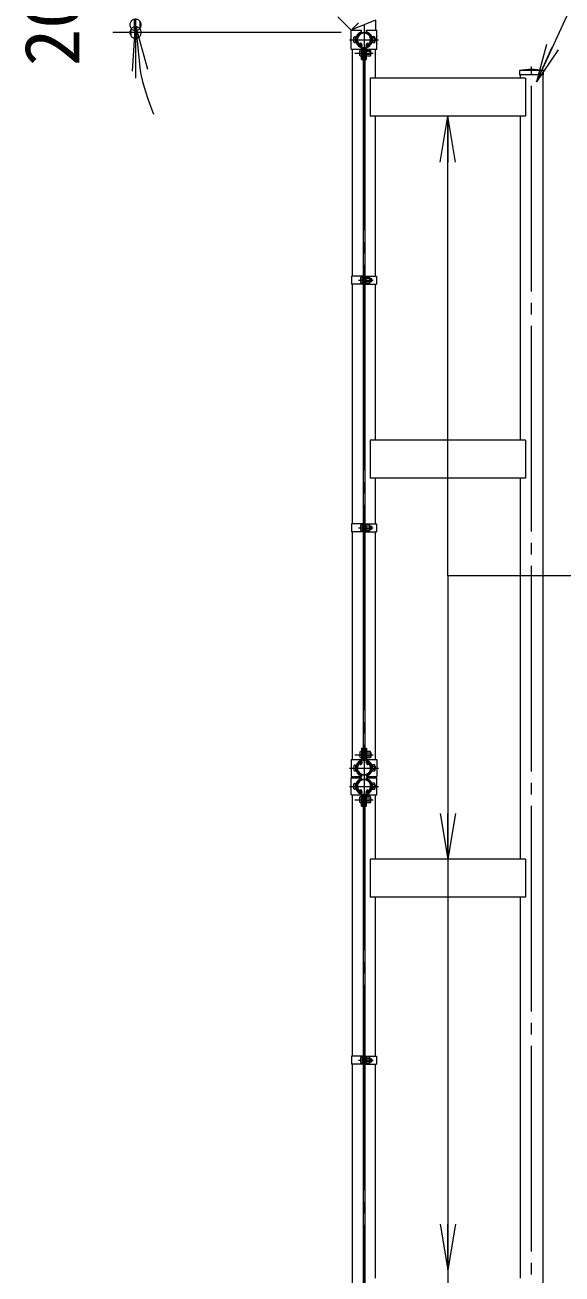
# Model space of a CAD drawing. Units: millimetres, scale not verified. Extents: x -12600 to 12600, y -8910 to 8910.
# Drawn here: x -4738 to -3328, y -549 to 2730 of the extents above; entities that cross this region are included whole.
import ezdxf
from ezdxf.enums import TextEntityAlignment as Align

# ---------------------------------------------------------------- set-up
doc = ezdxf.new("R2010")
doc.units = ezdxf.units.MM
doc.header["$LTSCALE"] = 30
doc.linetypes.add('LONG_CHAIN', pattern=[21, 18, -1, 1, -1])
for name, color, linetype, lineweight in [('0-3_D-STR1', 1, 'Continuous', 9), ('0-6_D-BMK', 2, 'LONG_CHAIN', 9), ('0-7_D-STR3', 3, 'Continuous', 9), ('0-9_D-STR-DIM', 7, 'Continuous', 9), ('0-A_0', 7, 'Continuous', 9), ('0-D_D-STR-TXT', 7, 'Continuous', 9)]:
    doc.layers.add(name, color=color, linetype=linetype, lineweight=lineweight)
doc.styles.add('ＭＳ ゴシック', font='')
doc.styles.get('ＭＳ ゴシック').set_extended_font_data('MS Gothic')

# ---------------------------------------------------------------- blocks, each defined once
blk = doc.blocks.new('_Open')
at = {"layer": '0-A_0'}
blk.add_line((-30, 5), (0, 0), dxfattribs=at)
blk.add_lwpolyline([(-30, -5), (0, 0), (-30, 0)], dxfattribs=at)
blk = doc.blocks.new('_DotSmall')
at = {"layer": '0-A_0'}
for p, q in [((2.238, 3), (-2.238, 3)), ((3.668, -0.743), (-3.668, -0.743))]:
    blk.add_line(p, q, dxfattribs=at)
for points in [[(3.75, 0), (3.72, 0.47), (3.632, 0.933), (3.487, 1.38), (3.286, 1.807), (3.034, 2.204), (2.734, 2.567), (2.39, 2.889), (2.009, 3.166), (1.597, 3.393), (1.159, 3.566), (0.703, 3.684), (0.235, 3.743), (-0.235, 3.743), (-0.703, 3.684), (-1.159, 3.566), (-1.597, 3.393), (-2.009, 3.166), (-2.39, 2.889), (-2.734, 2.567), (-3.034, 2.204), (-3.286, 1.807), (-3.487, 1.38), (-3.632, 0.933), (-3.72, 0.47), (-3.75, 0), (0, 0)], [(-3.75, 0), (-3.72, -0.47), (-3.632, -0.933), (-3.487, -1.38), (-3.286, -1.807), (-3.034, -2.204), (-2.734, -2.567), (-2.39, -2.889), (-2.009, -3.166), (-1.597, -3.393), (-1.159, -3.566), (-0.703, -3.684), (-0.235, -3.743), (0.235, -3.743), (0.703, -3.684), (1.159, -3.566), (1.597, -3.393), (2.009, -3.166), (2.39, -2.889), (2.734, -2.567), (3.034, -2.204), (3.286, -1.807), (3.487, -1.38), (3.632, -0.933), (3.72, -0.47), (3.75, 0), (0, 0)]]:
    blk.add_lwpolyline(points, close=True, dxfattribs=at)

msp = doc.modelspace()

# ---------------------------------------------------------------- linework, layer by layer
at = {"layer": '0-3_D-STR1'}
for p, q in [((-3817.14, 2742.53), (-3877.64, 2717.47)), ((-3817.14, 2742.53), (-3817.14, 2715.95)), ((-3877.64, 2717.47), (-3878.72, 2718.54)), ((-3877.64, 2715.95), (-3877.64, 2717.47)), ((-3877.64, 2070.5), (-3877.64, 2665.95)), ((-3857.58, 2681.7), (-3856.19, 2682.5)), ((-3854.07, 2675.62), (-3857.58, 2681.7)), ((-3852.68, 2676.42), (-3856.19, 2682.5)), ((-3842.11, 2676.42), (-3838.6, 2682.5)), ((-3840.72, 2675.62), (-3837.21, 2681.7)), ((-3837.21, 2681.7), (-3838.6, 2682.5)), ((-3817.14, 2590), (-3817.14, 2665.95)), ((-3375.94, 2610), (-3438.84, 2610)), ((-3438.84, 2610), (-3438.84, 2599)), ((-3375.94, 2599), (-3438.84, 2599)), ((-3437.64, 2599), (-3437.64, 2590)), ((-3377.14, -6110), (-3377.14, 2599)), ((-3375.94, 2599), (-3375.94, 2610)), ((-3423.39, 2590), (-3831.39, 2590)), ((-3831.39, 2590), (-3831.39, 2490)), ((-3423.39, 2590), (-3423.39, 2490)), ((-3423.39, 2490), (-3831.39, 2490)), ((-3817.14, 2070.5), (-3817.14, 2490)), ((-3437.64, 2490), (-3437.64, 1640)), ((-3877.64, 1420.5), (-3877.64, 2049.5)), ((-3817.14, 1640), (-3817.14, 2049.5)), ((-3423.39, 1640), (-3831.39, 1640)), ((-3831.39, 1640), (-3831.39, 1540)), ((-3423.39, 1640), (-3423.39, 1540)), ((-3423.39, 1540), (-3831.39, 1540)), ((-3817.14, 1420.5), (-3817.14, 1540)), ((-3437.64, 1540), (-3437.64, 540)), ((-3877.64, 801.55), (-3877.64, 1399.5)), ((-3817.14, 801.55), (-3817.14, 1399.5)), ((-3854.07, 794.38), (-3857.58, 788.3)), ((-3857.58, 788.3), (-3856.19, 787.5)), ((-3852.68, 793.58), (-3856.19, 787.5)), ((-3842.11, 793.58), (-3838.6, 787.5)), ((-3840.72, 794.38), (-3837.21, 788.3)), ((-3837.21, 788.3), (-3838.6, 787.5)), ((-3877.64, 753.45), (-3877.64, 756.55)), ((-3877.64, 753.45), (-3877.64, 756.55)), ((-3817.14, 753.45), (-3817.14, 756.55)), ((-3817.14, 753.45), (-3817.14, 756.55)), ((-3857.58, 721.7), (-3856.19, 722.5)), ((-3854.07, 715.62), (-3857.58, 721.7)), ((-3852.68, 716.42), (-3856.19, 722.5)), ((-3842.11, 716.42), (-3838.6, 722.5)), ((-3840.72, 715.62), (-3837.21, 721.7)), ((-3837.21, 721.7), (-3838.6, 722.5)), ((-3877.64, 22.5), (-3877.64, 708.45)), ((-3817.14, 540), (-3817.14, 708.45)), ((-3423.39, 540), (-3831.39, 540)), ((-3831.39, 540), (-3831.39, 440)), ((-3423.39, 540), (-3423.39, 440)), ((-3423.39, 440), (-3831.39, 440)), ((-3817.14, 22.5), (-3817.14, 440)), ((-3437.64, 440), (-3437.64, -560)), ((-3877.64, -714.5), (-3877.64, 1.5)), ((-3817.14, -560), (-3817.14, 1.5))]:
    msp.add_line(p, q, dxfattribs=at)
for centre, radius, start, end in [((-3847.39, 2690.95), 19.05, 294.32478, 245.67522), ((-3847.39, 2690.95), 17.45, 294.32478, 245.67522), ((-3854.42, 2675.42), 2, 245.67522, 30), ((-3854.42, 2675.42), 0.401, 245.67522, 30), ((-3840.37, 2675.42), 2, 150, 294.32478), ((-3840.37, 2675.42), 0.401, 150, 294.32478), ((-3407.39, 2448.77), 164.27, 78.96219, 101.03781), ((-3847.39, 779.05), 19.05, 114.32478, 65.67522), ((-3847.39, 779.05), 17.45, 114.32478, 65.67522), ((-3854.42, 794.58), 2, 330, 114.32478), ((-3854.42, 794.58), 0.401, 330, 114.32478), ((-3840.37, 794.58), 2, 65.67522, 210), ((-3840.37, 794.58), 0.401, 65.67522, 210), ((-3847.39, 730.95), 19.05, 294.32478, 245.67522), ((-3847.39, 730.95), 17.45, 294.32478, 245.67522), ((-3854.42, 715.42), 2, 245.67522, 30), ((-3854.42, 715.42), 0.401, 245.67522, 30), ((-3840.37, 715.42), 2, 150, 294.32478), ((-3840.37, 715.42), 0.401, 150, 294.32478)]:
    msp.add_arc(centre, radius, start, end, dxfattribs=at)
at = {"layer": '0-6_D-BMK'}
for p, q in [((-3847.39, 2730), (-3847.39, -6160)), ((-3885.36, 2690.95), (-3809.43, 2690.95)), ((-3871.83, 2655.95), (-3822.96, 2655.95)), ((-3407.39, -6160), (-3407.39, 2621)), ((-3861.94, 2060), (-3823.34, 2060)), ((-3861.94, 1410), (-3823.34, 1410)), ((-3871.83, 814.05), (-3822.96, 814.05)), ((-3885.36, 779.05), (-3809.43, 779.05)), ((-3885.36, 730.95), (-3809.43, 730.95)), ((-3871.83, 695.95), (-3822.96, 695.95)), ((-3861.94, 12), (-3823.34, 12))]:
    msp.add_line(p, q, dxfattribs=at)
at = {"layer": '0-7_D-STR3'}
for p, q in [((-3916.48, 2751.5), (-3881.12, 2716.14)), ((-3881.12, 2716.14), (-3862.07, 2735.2)), ((-3881.04, 2715.95), (-3854.09, 2715.95)), ((-3881.04, 2665.95), (-3881.04, 2715.95)), ((-3874.19, 2684.45), (-3874.19, 2697.45)), ((-3869.39, 2682.95), (-3869.39, 2698.95)), ((-3869.03, 2694.95), (-3869.39, 2694.95)), ((-3854.09, 2709.48), (-3854.88, 2711.64)), ((-3854.09, 2709.48), (-3854.09, 2715.95)), ((-3840.69, 2709.48), (-3840.69, 2715.95)), ((-3840.69, 2715.95), (-3813.74, 2715.95)), ((-3840.69, 2709.48), (-3839.91, 2711.64)), ((-3825.39, 2694.95), (-3825.76, 2694.95)), ((-3819.89, 2699.05), (-3825.39, 2699.05)), ((-3825.39, 2682.85), (-3825.39, 2699.05)), ((-3819.89, 2695), (-3825.39, 2695)), ((-3818.89, 2684.72), (-3818.89, 2697.06)), ((-3818.89, 2694.95), (-3818.39, 2694.95)), ((-3818.89, 2694.95), (-3818.39, 2694.95)), ((-3818.89, 2694.27), (-3818.07, 2694.27)), ((-3818.39, 2686.95), (-3818.39, 2694.95)), ((-3813.74, 2665.95), (-3813.74, 2715.95)), ((-3881.04, 2665.95), (-3853.89, 2665.95)), ((-3869.03, 2686.95), (-3869.39, 2686.95)), ((-3858.69, 2649.45), (-3858.69, 2662.45)), ((-3853.89, 2638.95), (-3853.89, 2668.52)), ((-3851.59, 2638.95), (-3851.59, 2668.52)), ((-3849.89, 2661.27), (-3851.59, 2661.27)), ((-3849.89, 2650.63), (-3849.89, 2661.27)), ((-3849.89, 2659.95), (-3849.64, 2659.95)), ((-3849.64, 2670.95), (-3849.64, 799.05)), ((-3849.64, 2670.95), (-3845.14, 2670.95)), ((-3845.14, 2670.95), (-3845.14, 799.05)), ((-3845.14, 2659.95), (-3843.19, 2659.95)), ((-3843.19, 2638.95), (-3843.19, 2668.52)), ((-3840.89, 2638.95), (-3840.89, 2668.52)), ((-3840.89, 2665.95), (-3813.74, 2665.95)), ((-3830.89, 2664.05), (-3840.89, 2664.05)), ((-3830.89, 2660), (-3840.89, 2660)), ((-3840.89, 2659.95), (-3840.69, 2659.95)), ((-3829.89, 2649.72), (-3829.89, 2662.06)), ((-3829.89, 2651.95), (-3829.89, 2659.95)), ((-3829.89, 2659.27), (-3829.57, 2659.27)), ((-3825.39, 2686.95), (-3825.76, 2686.95)), ((-3819.89, 2686.9), (-3825.39, 2686.9)), ((-3819.89, 2682.85), (-3825.39, 2682.85)), ((-3818.89, 2687.63), (-3818.07, 2687.63)), ((-3818.89, 2686.95), (-3818.39, 2686.95)), ((-3818.89, 2686.95), (-3818.39, 2686.95)), ((-3853.89, 2638.95), (-3851.59, 2638.95)), ((-3849.89, 2650.63), (-3851.59, 2650.63)), ((-3849.89, 2651.95), (-3849.64, 2651.95)), ((-3845.14, 2651.95), (-3843.19, 2651.95)), ((-3843.19, 2638.95), (-3840.89, 2638.95)), ((-3840.89, 2651.95), (-3840.69, 2651.95)), ((-3830.89, 2651.9), (-3840.89, 2651.9)), ((-3830.89, 2647.85), (-3840.89, 2647.85)), ((-3829.89, 2652.63), (-3829.57, 2652.63)), ((-3879.94, 2070.5), (-3879.94, 2049.5)), ((-3849.64, 2070.5), (-3879.94, 2070.5)), ((-3856.74, 2066.5), (-3856.74, 2053.5)), ((-3851.94, 2070.5), (-3851.94, 2049.5)), ((-3851.94, 2068), (-3851.94, 2052)), ((-3845.14, 2070.5), (-3814.84, 2070.5)), ((-3842.84, 2070.5), (-3842.84, 2049.5)), ((-3832.84, 2068.1), (-3842.84, 2068.1)), ((-3842.84, 2068.1), (-3842.84, 2051.9)), ((-3831.84, 2066.23), (-3831.84, 2053.89)), ((-3814.84, 2070.5), (-3814.84, 2049.5)), ((-3849.64, 2049.5), (-3879.94, 2049.5)), ((-3845.14, 2049.5), (-3814.84, 2049.5)), ((-3832.84, 2064.05), (-3842.84, 2064.05)), ((-3832.84, 2055.95), (-3842.84, 2055.95)), ((-3832.84, 2051.9), (-3842.84, 2051.9)), ((-3831.84, 2064), (-3827.94, 2064)), ((-3831.84, 2063.32), (-3827.62, 2063.32)), ((-3831.84, 2056.68), (-3827.62, 2056.68)), ((-3831.84, 2056), (-3827.94, 2056)), ((-3827.94, 2064), (-3827.94, 2056)), ((-3879.94, 1420.5), (-3879.94, 1399.5)), ((-3849.64, 1420.5), (-3879.94, 1420.5)), ((-3856.74, 1416.5), (-3856.74, 1403.5)), ((-3851.94, 1420.5), (-3851.94, 1399.5)), ((-3851.94, 1418), (-3851.94, 1402)), ((-3845.14, 1420.5), (-3814.84, 1420.5)), ((-3842.84, 1420.5), (-3842.84, 1399.5)), ((-3832.84, 1418.1), (-3842.84, 1418.1)), ((-3842.84, 1418.1), (-3842.84, 1401.9)), ((-3832.84, 1414.05), (-3842.84, 1414.05)), ((-3831.84, 1416.23), (-3831.84, 1403.89)), ((-3831.84, 1414), (-3827.94, 1414)), ((-3831.84, 1413.32), (-3827.62, 1413.32)), ((-3827.94, 1414), (-3827.94, 1406)), ((-3814.84, 1420.5), (-3814.84, 1399.5)), ((-3849.64, 1399.5), (-3879.94, 1399.5)), ((-3845.14, 1399.5), (-3814.84, 1399.5)), ((-3832.84, 1405.95), (-3842.84, 1405.95)), ((-3832.84, 1401.9), (-3842.84, 1401.9)), ((-3831.84, 1406.68), (-3827.62, 1406.68)), ((-3831.84, 1406), (-3827.94, 1406)), ((-3858.69, 820.55), (-3858.69, 807.55)), ((-3853.89, 831.05), (-3853.89, 801.48)), ((-3853.89, 831.05), (-3851.59, 831.05)), ((-3851.59, 831.05), (-3851.59, 801.48)), ((-3843.19, 831.05), (-3843.19, 801.48)), ((-3843.19, 831.05), (-3840.89, 831.05)), ((-3840.89, 831.05), (-3840.89, 801.48)), ((-3830.89, 822.15), (-3840.89, 822.15)), ((-3829.89, 820.28), (-3829.89, 807.94)), ((-3881.04, 801.55), (-3853.89, 801.55)), ((-3881.04, 801.55), (-3881.04, 756.55)), ((-3869.39, 787.05), (-3869.39, 771.05)), ((-3849.89, 819.37), (-3851.59, 819.37)), ((-3849.89, 808.73), (-3851.59, 808.73)), ((-3849.89, 819.37), (-3849.89, 808.73)), ((-3849.89, 818.05), (-3849.64, 818.05)), ((-3849.89, 810.05), (-3849.64, 810.05)), ((-3849.64, 799.05), (-3845.14, 799.05)), ((-3845.14, 818.05), (-3843.19, 818.05)), ((-3845.14, 810.05), (-3843.19, 810.05)), ((-3830.89, 818.1), (-3840.89, 818.1)), ((-3840.89, 818.05), (-3840.69, 818.05)), ((-3840.89, 810.05), (-3840.69, 810.05)), ((-3830.89, 810), (-3840.89, 810)), ((-3830.89, 805.95), (-3840.89, 805.95)), ((-3840.89, 801.55), (-3813.74, 801.55)), ((-3829.89, 818.05), (-3829.89, 810.05)), ((-3829.89, 817.37), (-3829.57, 817.37)), ((-3829.89, 810.73), (-3829.57, 810.73)), ((-3819.89, 787.15), (-3825.39, 787.15)), ((-3825.39, 787.15), (-3825.39, 770.95)), ((-3813.74, 801.55), (-3813.74, 756.55)), ((-3881.04, 756.55), (-3854.09, 756.55)), ((-3874.19, 785.55), (-3874.19, 772.55)), ((-3869.03, 783.05), (-3869.39, 783.05)), ((-3869.03, 775.05), (-3869.39, 775.05)), ((-3854.09, 760.52), (-3854.88, 758.36)), ((-3854.09, 760.52), (-3854.09, 756.55)), ((-3840.69, 760.52), (-3840.69, 756.55)), ((-3840.69, 760.52), (-3839.91, 758.36)), ((-3840.69, 756.55), (-3813.74, 756.55)), ((-3825.39, 783.05), (-3825.76, 783.05)), ((-3825.39, 775.05), (-3825.76, 775.05)), ((-3819.89, 783.1), (-3825.39, 783.1)), ((-3819.89, 775), (-3825.39, 775)), ((-3819.89, 770.95), (-3825.39, 770.95)), ((-3818.89, 785.28), (-3818.89, 772.94)), ((-3818.89, 783.05), (-3818.39, 783.05)), ((-3818.89, 783.05), (-3818.39, 783.05)), ((-3818.89, 782.37), (-3818.07, 782.37)), ((-3818.89, 775.73), (-3818.07, 775.73)), ((-3818.89, 775.05), (-3818.39, 775.05)), ((-3818.89, 775.05), (-3818.39, 775.05)), ((-3818.39, 783.05), (-3818.39, 775.05)), ((-3881.04, 753.45), (-3854.09, 753.45)), ((-3881.04, 708.45), (-3881.04, 753.45)), ((-3874.19, 724.45), (-3874.19, 737.45)), ((-3869.39, 722.95), (-3869.39, 738.95)), ((-3869.03, 734.95), (-3869.39, 734.95)), ((-3869.03, 726.95), (-3869.39, 726.95)), ((-3854.09, 749.48), (-3854.88, 751.64)), ((-3854.09, 749.48), (-3854.09, 753.45)), ((-3840.69, 749.48), (-3840.69, 753.45)), ((-3840.69, 753.45), (-3813.74, 753.45)), ((-3840.69, 749.48), (-3839.91, 751.64)), ((-3825.39, 734.95), (-3825.76, 734.95)), ((-3825.39, 726.95), (-3825.76, 726.95)), ((-3819.89, 739.05), (-3825.39, 739.05)), ((-3825.39, 722.85), (-3825.39, 739.05)), ((-3819.89, 735), (-3825.39, 735)), ((-3819.89, 726.9), (-3825.39, 726.9)), ((-3819.89, 722.85), (-3825.39, 722.85)), ((-3818.89, 724.72), (-3818.89, 737.06)), ((-3818.89, 734.95), (-3818.39, 734.95)), ((-3818.89, 734.95), (-3818.39, 734.95)), ((-3818.89, 734.27), (-3818.07, 734.27)), ((-3818.89, 727.63), (-3818.07, 727.63)), ((-3818.89, 726.95), (-3818.39, 726.95)), ((-3818.89, 726.95), (-3818.39, 726.95)), ((-3818.39, 726.95), (-3818.39, 734.95)), ((-3813.74, 708.45), (-3813.74, 753.45)), ((-3881.04, 708.45), (-3853.89, 708.45)), ((-3858.69, 689.45), (-3858.69, 702.45)), ((-3853.89, 678.95), (-3853.89, 708.52)), ((-3851.59, 678.95), (-3851.59, 708.52)), ((-3849.89, 701.27), (-3851.59, 701.27)), ((-3849.89, 690.63), (-3851.59, 690.63)), ((-3849.89, 690.63), (-3849.89, 701.27)), ((-3849.89, 699.95), (-3849.64, 699.95)), ((-3849.89, 691.95), (-3849.64, 691.95)), ((-3849.64, 710.95), (-3849.64, -2160.95)), ((-3849.64, 710.95), (-3845.14, 710.95)), ((-3845.14, 710.95), (-3845.14, -2160.95)), ((-3845.14, 699.95), (-3843.19, 699.95)), ((-3845.14, 691.95), (-3843.19, 691.95)), ((-3843.19, 678.95), (-3843.19, 708.52)), ((-3840.89, 678.95), (-3840.89, 708.52)), ((-3840.89, 708.45), (-3813.74, 708.45)), ((-3830.89, 704.05), (-3840.89, 704.05)), ((-3830.89, 700), (-3840.89, 700)), ((-3840.89, 699.95), (-3840.69, 699.95)), ((-3840.89, 691.95), (-3840.69, 691.95)), ((-3830.89, 691.9), (-3840.89, 691.9)), ((-3829.89, 689.72), (-3829.89, 702.06)), ((-3829.89, 691.95), (-3829.89, 699.95)), ((-3829.89, 699.27), (-3829.57, 699.27)), ((-3829.89, 692.63), (-3829.57, 692.63)), ((-3853.89, 678.95), (-3851.59, 678.95)), ((-3843.19, 678.95), (-3840.89, 678.95)), ((-3830.89, 687.85), (-3840.89, 687.85)), ((-3879.94, 22.5), (-3879.94, 1.5)), ((-3849.64, 22.5), (-3879.94, 22.5)), ((-3849.64, 1.5), (-3879.94, 1.5)), ((-3856.74, 18.5), (-3856.74, 5.5)), ((-3851.94, 22.5), (-3851.94, 1.5)), ((-3851.94, 20), (-3851.94, 4)), ((-3845.14, 22.5), (-3814.84, 22.5)), ((-3845.14, 1.5), (-3814.84, 1.5)), ((-3842.84, 22.5), (-3842.84, 1.5)), ((-3832.84, 20.1), (-3842.84, 20.1)), ((-3842.84, 20.1), (-3842.84, 3.9)), ((-3832.84, 16.05), (-3842.84, 16.05)), ((-3832.84, 7.95), (-3842.84, 7.95)), ((-3832.84, 3.9), (-3842.84, 3.9)), ((-3831.84, 18.23), (-3831.84, 5.89)), ((-3831.84, 16), (-3827.94, 16)), ((-3831.84, 15.32), (-3827.62, 15.32)), ((-3831.84, 8.68), (-3827.62, 8.68)), ((-3831.84, 8), (-3827.94, 8)), ((-3827.94, 16), (-3827.94, 8)), ((-3814.84, 22.5), (-3814.84, 1.5))]:
    msp.add_line(p, q, dxfattribs=at)
for centre, radius, start, end in [((-3847.39, 2690.95), 22, 109.88306, 249.8367), ((-3847.39, 2690.95), 19.7, 109.88306, 250.16282), ((-3847.39, 2690.95), 19.7, 289.83718, 70.11694), ((-3847.39, 2690.95), 22, 290.1633, 70.11694), ((-3827.6, 2690.95), 8.7, 332.26063, 27.73937), ((-3821.44, 2697.02), 2.55, 307.42505, 52.57495), ((-3825.89, 2690.95), 8.5, 331.92751, 28.07249), ((-3855.89, 2668.52), 2, 0, 62.72039), ((-3855.89, 2668.52), 4.3, 0, 65.03562), ((-3838.89, 2668.52), 4.3, 114.96438, 180), ((-3838.89, 2668.52), 2, 117.27961, 180), ((-3838.6, 2655.95), 8.7, 332.26063, 27.73937), ((-3832.44, 2662.02), 2.55, 307.42505, 52.57495), ((-3837.39, 2655.95), 8.5, 331.92751, 28.07249), ((-3821.43, 2684.87), 2.54, 307.21089, 52.78911), ((-3832.43, 2649.87), 2.54, 307.21089, 52.78911), ((-3834.38, 2066.07), 2.54, 307.21089, 52.78911), ((-3840.55, 2060), 8.7, 332.26063, 27.73937), ((-3834.39, 2053.92), 2.55, 307.42505, 52.57495), ((-3835.44, 2060), 8.5, 331.92751, 28.07249), ((-3840.55, 1410), 8.7, 332.26063, 27.73937), ((-3834.38, 1416.07), 2.54, 307.21089, 52.78911), ((-3835.44, 1410), 8.5, 331.92751, 28.07249), ((-3834.39, 1403.92), 2.55, 307.42505, 52.57495), ((-3832.43, 820.12), 2.54, 307.21089, 52.78911), ((-3847.39, 779.05), 22, 110.1633, 250.11694), ((-3847.39, 779.05), 19.7, 109.83718, 250.11694), ((-3855.89, 801.48), 2, 297.27961, 0), ((-3855.89, 801.48), 4.3, 294.96438, 0), ((-3838.89, 801.48), 4.3, 180, 245.03562), ((-3838.89, 801.48), 2, 180, 242.72039), ((-3847.39, 779.05), 19.7, 289.88306, 70.16282), ((-3847.39, 779.05), 22, 289.88306, 69.8367), ((-3838.6, 814.05), 8.7, 332.26063, 27.73937), ((-3832.44, 807.97), 2.55, 307.42505, 52.57495), ((-3837.39, 814.05), 8.5, 331.92751, 28.07249), ((-3821.43, 785.12), 2.54, 307.21089, 52.78911), ((-3827.6, 779.05), 8.7, 332.26063, 27.73937), ((-3821.44, 772.97), 2.55, 307.42505, 52.57495), ((-3825.89, 779.05), 8.5, 331.92751, 28.07249), ((-3847.39, 730.95), 22, 109.88306, 249.8367), ((-3847.39, 730.95), 19.7, 109.88306, 250.16282), ((-3847.39, 730.95), 19.7, 289.83718, 70.11694), ((-3847.39, 730.95), 22, 290.1633, 70.11694), ((-3827.6, 730.95), 8.7, 332.26063, 27.73937), ((-3821.44, 737.02), 2.55, 307.42505, 52.57495), ((-3821.43, 724.87), 2.54, 307.21089, 52.78911), ((-3825.89, 730.95), 8.5, 331.92751, 28.07249), ((-3855.89, 708.52), 2, 0, 62.72039), ((-3855.89, 708.52), 4.3, 0, 65.03562), ((-3838.89, 708.52), 4.3, 114.96438, 180), ((-3838.89, 708.52), 2, 117.27961, 180), ((-3838.6, 695.95), 8.7, 332.26063, 27.73937), ((-3832.44, 702.02), 2.55, 307.42505, 52.57495), ((-3832.43, 689.87), 2.54, 307.21089, 52.78911), ((-3837.39, 695.95), 8.5, 331.92751, 28.07249), ((-3840.55, 12), 8.7, 332.26063, 27.73937), ((-3834.38, 18.07), 2.54, 307.21089, 52.78911), ((-3834.39, 5.92), 2.55, 307.42505, 52.57495), ((-3835.44, 12), 8.5, 331.92751, 28.07249)]:
    msp.add_arc(centre, radius, start, end, dxfattribs=at)
for centre, start_param, end_param in [((-3869.39, 2697.45), 1.5707963, 3.1415927), ((-3869.39, 2684.45), 3.1415927, 4.712389), ((-3853.89, 2662.45), 1.5707963, 3.1415927), ((-3853.89, 2649.45), 3.1415927, 4.712389), ((-3851.94, 2066.5), 1.5707963, 3.1415927), ((-3851.94, 2053.5), 3.1415927, 4.712389), ((-3851.94, 1416.5), 1.5707963, 3.1415927), ((-3851.94, 1403.5), 3.1415927, 4.712389), ((-3853.89, 820.55), 1.5707963, 3.1415927), ((-3869.39, 785.55), 1.5707963, 3.1415927), ((-3853.89, 807.55), 3.1415927, 4.712389), ((-3869.39, 772.55), 3.1415927, 4.712389), ((-3869.39, 737.45), 1.5707963, 3.1415927), ((-3869.39, 724.45), 3.1415927, 4.712389), ((-3853.89, 702.45), 1.5707963, 3.1415927), ((-3853.89, 689.45), 3.1415927, 4.712389), ((-3851.94, 18.5), 1.5707963, 3.1415927), ((-3851.94, 5.5), 3.1415927, 4.712389)]:
    msp.add_ellipse(centre, major_axis=(4.8, 0), ratio=0.3125, start_param=start_param, end_param=end_param, dxfattribs=at)
at = {"layer": '0-9_D-STR-DIM'}
for p, q in [((-4447.39, 2710), (-4447.39, 2730)), ((-3907.39, 2710), (-4507.39, 2710)), ((-4447.39, 2710), (-4447.39, 2590))]:
    msp.add_line(p, q, dxfattribs=at)
msp.add_arc((-3847.39, 2730), 600, 191.47834, 202.95668, dxfattribs=at)
at = {"layer": '0-D_D-STR-TXT'}
for q in [(-3627.39, -4858), (-3627.39, -1658), (-3627.39, -4458), (-3627.39, -3958), (-3627.39, 542), (-3627.39, -3538), (-3627.39, -3008), (-3627.39, -2358), (-3627.39, -536.22)]:
    msp.add_line((-3627.39, 1283.56), q, dxfattribs=at)
for points in [[(-1491.28, 3233.22), (-3095.32, 3233.22), (-3393.86, 2582.3)], [(-1088.09, 1283.56), (-3627.39, 1283.56), (-3627.39, 2488)]]:
    msp.add_lwpolyline(points, dxfattribs=at)

# ---------------------------------------------------------------- block references
at = {"layer": '0-9_D-STR-DIM', "xscale": 4, "yscale": 4}
for name, p, rotation in [('_Open', (-4447.39, 2730), 95.73917), ('_DotSmall', (-4447.39, 2730), 270), ('_DotSmall', (-4447.39, 2710), 90)]:
    msp.add_blockref(name, p, dxfattribs=dict(at, rotation=rotation))
at = {"layer": '0-D_D-STR-TXT'}
for p, xscale, yscale, rotation in [((-3394.7, 2580.48), 3.333333, 3.333333, 245.36142), ((-3627.39, 2490), 4, 4, 90), ((-3627.39, 540), 4, 4, 270), ((-3627.39, -538.22), 4, 4, 270)]:
    msp.add_blockref('_Open', p, dxfattribs=dict(at, xscale=xscale, yscale=yscale, rotation=rotation))

# ---------------------------------------------------------------- texts
at = {"layer": '0-9_D-STR-DIM', "style": 'ＭＳ ゴシック'}
msp.add_text('20', height=144.3, rotation=90, dxfattribs=at).set_placement((-4551.64, 2621.75), align=Align.BOTTOM_LEFT)

doc.saveas('drawing.dxf')
